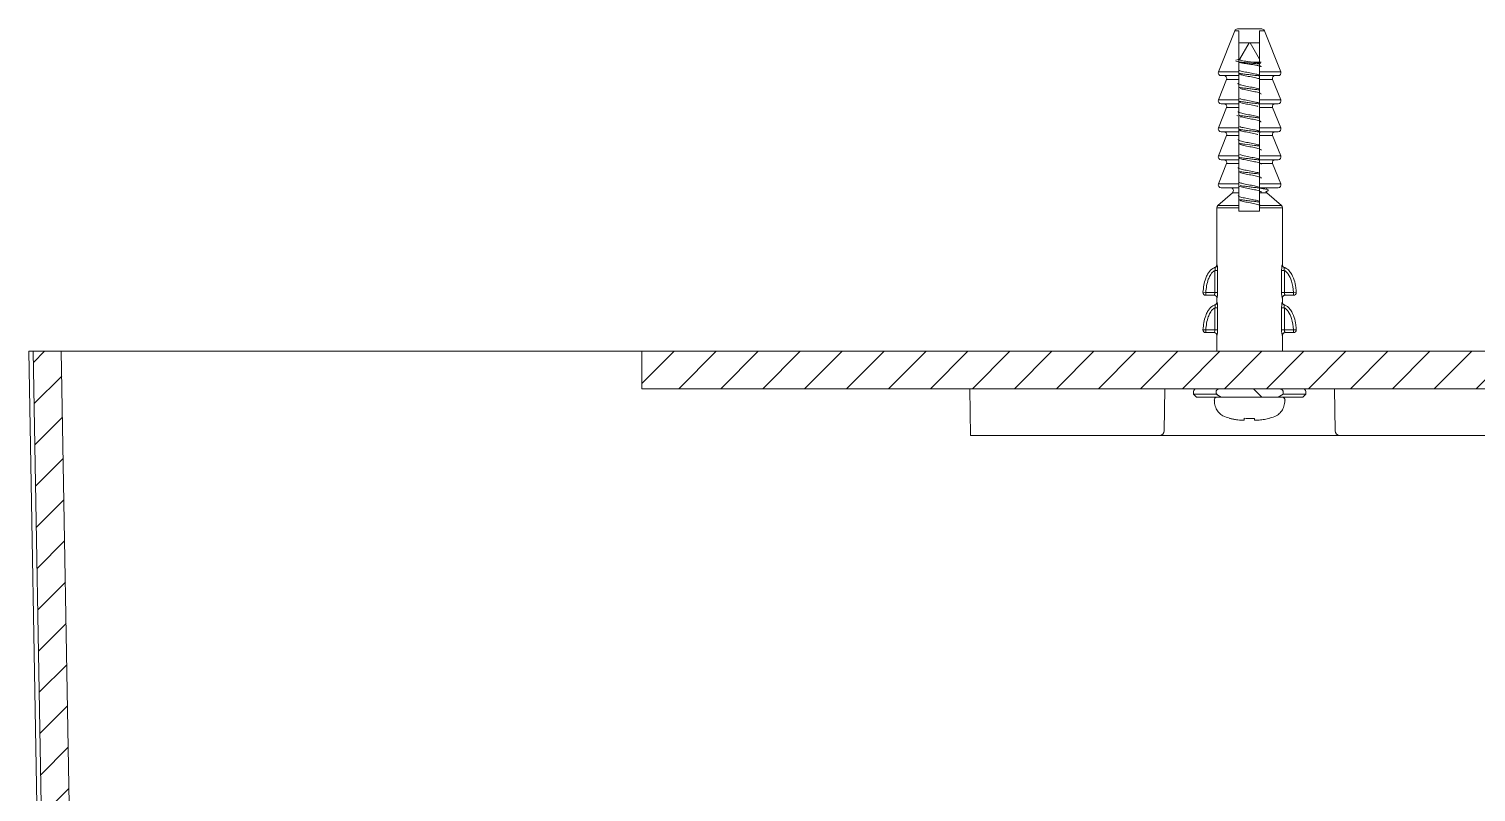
# Model space of a CAD drawing. Extents: x 14808 to 20058, y -13198 to -11680.
# Drawn here: x 15738.8 to 15816.2, y -12165.2 to -12124.3 of the extents above; entities that cross this region are included whole.
import ezdxf

# ---------------------------------------------------------------- set-up
doc = ezdxf.new("R2010")
doc.units = 0
doc.header["$LTSCALE"] = 7
doc.header["$MEASUREMENT"] = 0
doc.layers.get('0').update_dxf_attribs({"color": 2, "linetype": 'CONTINUOUS'})
doc.layers.add('DWG', color=7, linetype='CONTINUOUS')
pattern_1 = [(45, (16191.9034, -11909.3088), (-1.122532, 1.122532), [])]

msp = doc.modelspace()

# ---------------------------------------------------------------- hatches: boundary and pattern name
at = {"linetype": 'Continuous', "lineweight": 0}
h = msp.add_hatch(dxfattribs=at)
h.set_pattern_fill('ANSI31', color=2, scale=0.5, style=0)
h.set_pattern_definition(pattern_1)
edge = h.paths.add_edge_path(flags=0)
edge.add_line((15741.646, -12205.576), (15740.529, -12141.568))
edge.add_line((15740.529, -12141.568), (15739.029, -12141.568))
edge.add_line((15739.029, -12141.568), (15740.19, -12208.068))
edge.add_line((15740.19, -12208.068), (15742.142, -12208.068))
edge.add_line((15742.142, -12208.068), (15742.165, -12206.768))
edge.add_line((15742.165, -12206.768), (15743.167, -12206.768))
edge.add_line((15743.167, -12206.768), (15743.18, -12206.068))
edge.add_line((15743.18, -12206.068), (15742.146, -12206.068))
edge.add_ellipse((15742.146, -12205.568), major_axis=(0.5, 0), ratio=0.999976, start_angle=180.99998, end_angle=270, ccw=False)
h = msp.add_hatch(dxfattribs=at)
h.set_pattern_fill('ANSI31', color=2, scale=0.5, style=0)
h.set_pattern_definition(pattern_1)
h.paths.add_polyline_path([(16011.582, -12141.568), (15771.582, -12141.568), (15771.582, -12143.568), (16011.582, -12143.568)], flags=0)
h = msp.add_hatch(dxfattribs=at)
h.set_pattern_fill('ANSI31', scale=0.5, angle=90, style=0)
h.set_pattern_definition([(135, (16191.9034, -11909.3088), (-1.122532, -1.122532), [])])
edge = h.paths.add_edge_path(flags=0)
edge.add_spline(control_points=[(15802.29, -12143.868), (15802.377, -12143.92), (15802.465, -12143.97), (15802.555, -12144.018)], knot_values=[0.011316, 0.011316, 0.011316, 0.011316, 0.011926, 0.011926, 0.011926, 0.011926], weights=[1, 1, 1, 1], degree=3, periodic=0)
edge.add_line((15802.555, -12144.018), (15805.608, -12144.018))
edge.add_spline(control_points=[(15805.608, -12144.018), (15805.698, -12143.97), (15805.786, -12143.92), (15805.873, -12143.868)], knot_values=[0.018315, 0.018315, 0.018315, 0.018315, 0.018918, 0.018918, 0.018918, 0.018918], weights=[1, 1, 1, 1], degree=3, periodic=0)
edge.add_line((15805.873, -12143.868), (15805.873, -12143.718))
edge.add_spline(control_points=[(15805.873, -12143.718), (15805.873, -12143.711), (15805.872, -12143.704), (15805.871, -12143.698), (15805.868, -12143.687), (15805.864, -12143.676), (15805.858, -12143.666), (15805.851, -12143.655), (15805.841, -12143.644), (15805.831, -12143.635), (15805.814, -12143.62), (15805.794, -12143.608), (15805.773, -12143.599), (15805.747, -12143.587), (15805.719, -12143.579), (15805.691, -12143.574), (15805.664, -12143.57), (15805.636, -12143.568), (15805.608, -12143.568)], knot_values=[0.001395, 0.001395, 0.001395, 0.001395, 0.001435, 0.001435, 0.001435, 0.001504, 0.001504, 0.001504, 0.001588, 0.001588, 0.001588, 0.001728, 0.001728, 0.001728, 0.001901, 0.001901, 0.001901, 0.00207, 0.00207, 0.00207, 0.00207], weights=[1, 1, 1, 1, 1, 1, 1, 1, 1, 1, 1, 1, 1, 1, 1, 1, 1, 1, 1], degree=3, periodic=0)
edge.add_line((15805.608, -12143.568), (15802.555, -12143.568))
edge.add_spline(control_points=[(15802.555, -12143.568), (15802.523, -12143.568), (15802.492, -12143.57), (15802.461, -12143.577), (15802.429, -12143.583), (15802.397, -12143.594), (15802.368, -12143.61), (15802.349, -12143.62), (15802.331, -12143.633), (15802.317, -12143.65), (15802.314, -12143.654), (15802.311, -12143.658), (15802.307, -12143.663), (15802.302, -12143.672), (15802.297, -12143.681), (15802.294, -12143.691), (15802.292, -12143.699), (15802.29, -12143.708), (15802.29, -12143.718)], knot_values=[0.002302, 0.002302, 0.002302, 0.002302, 0.002495, 0.002495, 0.002495, 0.002697, 0.002697, 0.002697, 0.002829, 0.002829, 0.002829, 0.002863, 0.002863, 0.002863, 0.002924, 0.002924, 0.002924, 0.002979, 0.002979, 0.002979, 0.002979], weights=[1, 1, 1, 1, 1, 1, 1, 1, 1, 1, 1, 1, 1, 1, 1, 1, 1, 1, 1], degree=3, periodic=0)
edge.add_line((15802.29, -12143.718), (15802.29, -12143.868))

# ---------------------------------------------------------------- linework, layer by layer
at = {"color": 7, "linetype": 'Continuous', "lineweight": 15}
for p, q in [((15803.294, -12124.412), (15802.414, -12126.612)), ((15803.513, -12124.412), (15803.294, -12124.412)), ((15803.433, -12124.318), (15803.513, -12124.318)), ((15804.614, -12124.318), (15803.513, -12124.318)), ((15804.614, -12124.318), (15804.73, -12124.318)), ((15804.869, -12124.412), (15804.614, -12124.412)), ((15805.749, -12126.612), (15804.869, -12124.412)), ((15804.614, -12125.068), (15803.513, -12125.068)), ((15804.053, -12125.068), (15803.543, -12125.95)), ((15804.614, -12125.939), (15804.11, -12125.068)), ((15803.54, -12125.938), (15803.353, -12125.992)), ((15804.707, -12126.1), (15804.259, -12126.1)), ((15802.414, -12126.612), (15803.513, -12126.612)), ((15802.849, -12127.023), (15802.414, -12128.112)), ((15803.513, -12126.818), (15802.553, -12126.818)), ((15803.513, -12127.023), (15802.849, -12127.023)), ((15803.513, -12126.736), (15803.581, -12126.758)), ((15803.513, -12127.023), (15803.513, -12128.112)), ((15804.614, -12126.788), (15804.578, -12126.776)), ((15804.614, -12126.612), (15805.749, -12126.612)), ((15805.61, -12126.818), (15804.614, -12126.818)), ((15804.614, -12128.112), (15804.614, -12127.023)), ((15805.314, -12127.023), (15804.614, -12127.023)), ((15805.749, -12128.112), (15805.314, -12127.023)), ((15802.414, -12128.112), (15803.513, -12128.112)), ((15802.849, -12128.523), (15802.414, -12129.612)), ((15803.513, -12128.318), (15802.553, -12128.318)), ((15803.513, -12128.523), (15802.849, -12128.523)), ((15803.513, -12128.236), (15803.57, -12128.254)), ((15803.513, -12128.523), (15803.513, -12129.612)), ((15804.44, -12128.242), (15804.584, -12128.282)), ((15804.614, -12128.288), (15804.573, -12128.275)), ((15804.614, -12128.112), (15805.749, -12128.112)), ((15805.61, -12128.318), (15804.614, -12128.318)), ((15804.614, -12129.612), (15804.614, -12128.523)), ((15805.314, -12128.523), (15804.614, -12128.523)), ((15805.749, -12129.612), (15805.314, -12128.523)), ((15803.397, -12128.949), (15803.457, -12128.968)), ((15802.414, -12129.612), (15803.513, -12129.612)), ((15802.849, -12130.023), (15802.414, -12131.112)), ((15803.513, -12129.818), (15802.553, -12129.818)), ((15803.513, -12130.023), (15802.849, -12130.023)), ((15803.513, -12129.736), (15803.56, -12129.751)), ((15803.513, -12130.023), (15803.513, -12131.112)), ((15804.461, -12129.745), (15804.568, -12129.779)), ((15804.614, -12129.788), (15804.573, -12129.775)), ((15804.614, -12129.612), (15805.749, -12129.612)), ((15805.61, -12129.818), (15804.614, -12129.818)), ((15804.614, -12131.112), (15804.614, -12130.023)), ((15805.314, -12130.023), (15804.614, -12130.023)), ((15805.749, -12131.112), (15805.314, -12130.023)), ((15802.414, -12131.112), (15803.513, -12131.112)), ((15802.849, -12131.523), (15802.414, -12132.612)), ((15803.513, -12131.318), (15802.553, -12131.318)), ((15803.513, -12131.523), (15802.849, -12131.523)), ((15803.513, -12131.236), (15803.558, -12131.25)), ((15803.513, -12131.523), (15803.513, -12132.612)), ((15804.507, -12131.257), (15804.566, -12131.278)), ((15804.614, -12131.288), (15804.58, -12131.277)), ((15804.614, -12131.112), (15805.749, -12131.112)), ((15805.61, -12131.318), (15804.614, -12131.318)), ((15804.614, -12132.612), (15804.614, -12131.523)), ((15805.314, -12131.523), (15804.614, -12131.523)), ((15805.749, -12132.612), (15805.314, -12131.523)), ((15803.162, -12133.08), (15802.382, -12133.773)), ((15802.414, -12132.612), (15803.513, -12132.612)), ((15803.513, -12132.818), (15802.553, -12132.818)), ((15803.513, -12133.08), (15803.162, -12133.08)), ((15803.513, -12132.736), (15803.561, -12132.751)), ((15804.614, -12132.788), (15804.59, -12132.78)), ((15804.614, -12132.612), (15805.749, -12132.612)), ((15805.61, -12132.818), (15804.614, -12132.818)), ((15804.614, -12133.773), (15804.614, -12133.08)), ((15805.001, -12133.08), (15804.614, -12133.08)), ((15804.982, -12132.901), (15804.88, -12132.87)), ((15804.96, -12133.016), (15804.995, -12133.005)), ((15805.781, -12133.773), (15805.001, -12133.08)), ((15802.332, -12133.885), (15802.332, -12136.939)), ((15803.513, -12133.885), (15802.332, -12133.885)), ((15802.382, -12133.773), (15803.513, -12133.773)), ((15803.513, -12133.885), (15803.513, -12134.068)), ((15803.513, -12134.068), (15804.614, -12134.068)), ((15804.614, -12133.773), (15805.781, -12133.773)), ((15804.614, -12134.068), (15804.614, -12133.885)), ((15805.832, -12133.885), (15804.614, -12133.885)), ((15805.832, -12136.939), (15805.832, -12133.885)), ((15802.224, -12137.083), (15802.225, -12137.083)), ((15805.829, -12136.938), (15805.83, -12136.939)), ((15805.935, -12137.082), (15805.939, -12137.083)), ((15802.224, -12137.243), (15802.371, -12137.243)), ((15802.224, -12138.418), (15802.224, -12137.243)), ((15802.371, -12137.243), (15802.371, -12138.418)), ((15805.792, -12138.418), (15805.792, -12137.243)), ((15805.939, -12137.243), (15805.792, -12137.243)), ((15805.939, -12137.243), (15805.939, -12138.418)), ((15801.586, -12138.41), (15801.735, -12138.418)), ((15801.735, -12138.418), (15802.224, -12138.418)), ((15801.735, -12138.568), (15801.735, -12138.418)), ((15802.184, -12138.568), (15801.735, -12138.568)), ((15802.224, -12138.418), (15802.371, -12138.418)), ((15802.332, -12138.718), (15802.332, -12138.939)), ((15802.334, -12138.718), (15802.332, -12138.718)), ((15805.939, -12138.418), (15805.792, -12138.418)), ((15805.832, -12138.718), (15805.829, -12138.718)), ((15805.832, -12138.939), (15805.832, -12138.718)), ((15805.939, -12138.418), (15806.428, -12138.418)), ((15806.428, -12138.568), (15805.979, -12138.568)), ((15806.428, -12138.418), (15806.577, -12138.41)), ((15806.428, -12138.418), (15806.428, -12138.568)), ((15802.224, -12139.243), (15802.371, -12139.243)), ((15802.224, -12140.418), (15802.224, -12139.243)), ((15802.371, -12139.243), (15802.371, -12140.418)), ((15805.792, -12140.418), (15805.792, -12139.243)), ((15805.939, -12139.243), (15805.792, -12139.243)), ((15805.829, -12138.938), (15805.83, -12138.939)), ((15805.939, -12139.243), (15805.939, -12140.418)), ((15801.586, -12140.41), (15801.735, -12140.418)), ((15801.735, -12140.418), (15802.224, -12140.418)), ((15801.735, -12140.568), (15801.735, -12140.418)), ((15802.184, -12140.568), (15801.735, -12140.568)), ((15802.224, -12140.418), (15802.371, -12140.418)), ((15802.332, -12140.718), (15802.332, -12141.568)), ((15802.334, -12140.718), (15802.332, -12140.718)), ((15805.939, -12140.418), (15805.792, -12140.418)), ((15805.832, -12140.718), (15805.829, -12140.718)), ((15805.832, -12141.568), (15805.832, -12140.718)), ((15805.939, -12140.418), (15806.428, -12140.418)), ((15806.428, -12140.568), (15805.979, -12140.568)), ((15806.428, -12140.418), (15806.577, -12140.41)), ((15806.428, -12140.418), (15806.428, -12140.568)), ((15739.029, -12141.568), (15738.797, -12141.568)), ((15738.797, -12141.568), (15738.797, -12141.568)), ((15739.029, -12141.568), (15740.529, -12141.568)), ((15771.582, -12141.568), (15771.582, -12143.568)), ((16011.582, -12143.568), (15771.582, -12143.568)), ((15789.117, -12143.568), (15789.16, -12146.068)), ((15799.547, -12143.568), (15799.507, -12145.822)), ((15801.082, -12143.718), (15801.082, -12143.868)), ((15801.082, -12143.868), (15801.232, -12144.018)), ((15801.082, -12143.868), (15802.29, -12143.868)), ((15802.555, -12144.018), (15801.232, -12144.018)), ((15802.29, -12143.718), (15802.29, -12143.868)), ((15802.555, -12144.018), (15802.29, -12143.868)), ((15802.555, -12143.568), (15805.608, -12143.568)), ((15802.555, -12144.018), (15805.608, -12144.018)), ((15805.873, -12143.868), (15805.608, -12144.018)), ((15806.932, -12144.018), (15805.608, -12144.018)), ((15805.873, -12143.868), (15805.873, -12143.718)), ((15805.873, -12143.868), (15807.082, -12143.868)), ((15806.932, -12144.018), (15807.082, -12143.868)), ((15807.082, -12143.868), (15807.082, -12143.718)), ((15808.656, -12145.822), (15808.616, -12143.568))]:
    msp.add_line(p, q, dxfattribs=at)
for centre, radius, start, end in [((15803.433, -12124.468), 0.15, 90, 158.19859), ((15804.73, -12124.468), 0.15, 21.80141, 90), ((15802.553, -12126.668), 0.15, 158.19859, 270), ((15802.71, -12126.968), 0.15, 338.19859, 90), ((15805.453, -12126.968), 0.15, 90, 201.80141), ((15805.61, -12126.668), 0.15, 270, 21.80141), ((15802.553, -12128.168), 0.15, 158.19859, 270), ((15802.71, -12128.468), 0.15, 338.19859, 90), ((15805.453, -12128.468), 0.15, 90, 201.80141), ((15805.61, -12128.168), 0.15, 270, 21.80141), ((15802.553, -12129.668), 0.15, 158.19859, 270), ((15802.71, -12129.968), 0.15, 338.19859, 90), ((15805.453, -12129.968), 0.15, 90, 201.80141), ((15805.61, -12129.668), 0.15, 270, 21.80141), ((15802.553, -12131.168), 0.15, 158.19859, 270), ((15802.71, -12131.468), 0.15, 338.19859, 90), ((15805.453, -12131.468), 0.15, 90, 201.80141), ((15805.61, -12131.168), 0.15, 270, 21.80141), ((15802.553, -12132.668), 0.15, 158.19859, 270), ((15803.062, -12132.968), 0.15, 311.63354, 90), ((15805.101, -12132.968), 0.15, 188.44298, 228.36646), ((15805.101, -12132.968), 0.15, 90, 151.83637), ((15805.61, -12132.668), 0.15, 270, 21.80141), ((15802.482, -12133.885), 0.15, 131.63354, 180), ((15805.682, -12133.885), 0.15, 0, 48.36646), ((15802.184, -12136.939), 0.15, 285.98288, 0.07773), ((15805.979, -12136.939), 0.15, 179.92227, 254.01712), ((15801.735, -12138.418), 0.15, 176.96974, 270), ((15802.182, -12138.718), 0.15, 0, 90), ((15802.184, -12138.717), 0.15, 359.96029, 89.96024), ((15805.979, -12138.717), 0.15, 90.03976, 180.03971), ((15805.982, -12138.718), 0.15, 90, 180), ((15806.428, -12138.418), 0.15, 270, 3.03026), ((15802.184, -12138.939), 0.15, 285.98288, 0.07773), ((15805.979, -12138.939), 0.15, 179.92227, 254.01712), ((15801.735, -12140.418), 0.15, 176.96974, 270), ((15802.182, -12140.718), 0.15, 0, 90), ((15802.184, -12140.717), 0.15, 359.96029, 89.96024), ((15805.979, -12140.717), 0.15, 90.03976, 180.03971), ((15805.982, -12140.718), 0.15, 90, 180), ((15806.428, -12140.418), 0.15, 270, 3.03026), ((15801.232, -12143.718), 0.15, 90, 180), ((15802.337, -12144.168), 0.15, 90, 184.37793), ((15805.826, -12144.168), 0.15, 355.62207, 90), ((15806.932, -12143.718), 0.15, 0, 90), ((15799.257, -12145.818), 0.25, 270, 359), ((15808.906, -12145.818), 0.25, 181, 270)]:
    msp.add_arc(centre, radius, start, end, dxfattribs=at)
for points, knots in [([(15803.513, -12124.412), (15803.513, -12124.731), (15803.513, -12125.371), (15803.513, -12126.116), (15803.513, -12126.529), (15803.513, -12126.612)], [0, 0, 0, 0, 0.443661, 0.88914, 1, 1, 1, 1]), ([(15804.614, -12126.612), (15804.614, -12126.407), (15804.614, -12125.999), (15804.614, -12125.427), (15804.614, -12124.895), (15804.614, -12124.573), (15804.614, -12124.412)], [0, 0, 0, 0, 0.275504, 0.551034, 0.775409, 1, 1, 1, 1]), ([(15804.614, -12126.195), (15804.55, -12126.188), (15804.393, -12126.171), (15804.081, -12126.143), (15803.756, -12126.112), (15803.484, -12126.081), (15803.391, -12126.06), (15803.346, -12126.05)], [0, 0, 0, 0, 0.150494, 0.371223, 0.587398, 0.799021, 1, 1, 1, 1]), ([(15804.704, -12126.349), (15804.704, -12126.345), (15804.705, -12126.337), (15804.685, -12126.323), (15804.648, -12126.308), (15804.593, -12126.292), (15804.524, -12126.276), (15804.442, -12126.26), (15804.35, -12126.245), (15804.249, -12126.229), (15804.144, -12126.214), (15804.037, -12126.198), (15803.932, -12126.182), (15803.83, -12126.167), (15803.736, -12126.151), (15803.652, -12126.135), (15803.574, -12126.118), (15803.536, -12126.107), (15803.515, -12126.1)], [0, 0, 0, 0, 0.03995, 0.102074, 0.165999, 0.228123, 0.292049, 0.354172, 0.418098, 0.480221, 0.544146, 0.606269, 0.670193, 0.732316, 0.796241, 0.858364, 0.922289, 1, 1, 1, 1]), ([(15803.547, -12125.952), (15803.544, -12125.954), (15803.529, -12125.965), (15803.562, -12125.984), (15803.646, -12126.011), (15803.79, -12126.037), (15803.971, -12126.063), (15804.136, -12126.084), (15804.23, -12126.096), (15804.259, -12126.1)], [0, 0, 0, 0, 0.036461, 0.204078, 0.376217, 0.552921, 0.734251, 0.920202, 1, 1, 1, 1]), ([(15804.259, -12126.1), (15804.32, -12126.107), (15804.415, -12126.118), (15804.52, -12126.133), (15804.589, -12126.144), (15804.636, -12126.153), (15804.653, -12126.159), (15804.659, -12126.161)], [0, 0, 0, 0, 0.350973, 0.537, 0.728422, 0.91445, 1, 1, 1, 1]), ([(15803.513, -12126.612), (15803.513, -12126.62), (15803.513, -12126.637), (15803.513, -12126.671), (15803.513, -12126.713), (15803.513, -12126.756), (15803.513, -12126.791), (15803.513, -12126.813), (15803.513, -12126.816), (15803.513, -12126.818)], [0, 0, 0, 0, 0.084724, 0.179843, 0.339851, 0.499733, 0.663165, 0.835664, 1, 1, 1, 1]), ([(15803.513, -12127.023), (15803.513, -12127.022), (15803.513, -12127.006), (15803.513, -12126.973), (15803.513, -12126.926), (15803.513, -12126.884), (15803.513, -12126.849), (15803.513, -12126.824), (15803.513, -12126.818), (15803.513, -12126.818), (15803.513, -12126.818)], [0, 0, 0, 0, 0.010378, 0.17498, 0.324274, 0.471755, 0.629142, 0.803258, 0.994183, 1, 1, 1, 1]), ([(15803.539, -12126.54), (15803.541, -12126.541), (15803.571, -12126.564), (15803.778, -12126.606), (15804.092, -12126.67), (15804.411, -12126.729), (15804.531, -12126.766), (15804.584, -12126.782)], [0, 0, 0, 0, 0.020742, 0.278544, 0.538271, 0.798795, 1, 1, 1, 1]), ([(15804.614, -12126.835), (15804.612, -12126.835), (15804.549, -12126.824), (15804.363, -12126.801), (15804.107, -12126.77), (15803.846, -12126.74), (15803.641, -12126.715), (15803.561, -12126.701), (15803.544, -12126.698)], [0, 0, 0, 0, 0.007895, 0.241404, 0.471611, 0.700417, 0.933944, 1, 1, 1, 1]), ([(15804.614, -12126.991), (15804.552, -12126.973), (15804.423, -12126.933), (15804.098, -12126.871), (15803.769, -12126.809), (15803.633, -12126.77), (15803.568, -12126.751)], [0, 0, 0, 0, 0.23865, 0.501874, 0.764291, 1, 1, 1, 1]), ([(15804.614, -12126.818), (15804.614, -12126.816), (15804.614, -12126.812), (15804.614, -12126.784), (15804.614, -12126.743), (15804.614, -12126.7), (15804.614, -12126.658), (15804.614, -12126.63), (15804.614, -12126.613), (15804.614, -12126.612)], [0, 0, 0, 0, 0.183485, 0.373192, 0.554244, 0.72489, 0.820724, 0.983017, 1, 1, 1, 1]), ([(15804.614, -12126.818), (15804.614, -12126.818), (15804.614, -12126.82), (15804.614, -12126.837), (15804.614, -12126.873), (15804.614, -12126.921), (15804.614, -12126.972), (15804.614, -12127.006), (15804.614, -12127.021), (15804.614, -12127.023)], [0, 0, 0, 0, 0.097273, 0.292654, 0.486369, 0.666656, 0.828898, 0.980059, 1, 1, 1, 1]), ([(15803.465, -12127.229), (15803.462, -12127.232), (15803.435, -12127.255), (15803.548, -12127.301), (15803.792, -12127.363), (15804.127, -12127.425), (15804.426, -12127.482), (15804.532, -12127.517), (15804.574, -12127.53)], [0, 0, 0, 0, 0.023506, 0.234433, 0.442929, 0.652293, 0.863303, 1, 1, 1, 1]), ([(15804.614, -12127.585), (15804.548, -12127.576), (15804.406, -12127.556), (15804.155, -12127.526), (15803.891, -12127.496), (15803.669, -12127.467), (15803.555, -12127.451), (15803.513, -12127.444)], [0, 0, 0, 0, 0.193285, 0.418489, 0.640203, 0.867168, 1, 1, 1, 1]), ([(15804.695, -12127.805), (15804.688, -12127.788), (15804.672, -12127.749), (15804.448, -12127.691), (15804.132, -12127.626), (15803.791, -12127.564), (15803.643, -12127.524), (15803.571, -12127.504)], [0, 0, 0, 0, 0.175066, 0.382298, 0.591979, 0.800024, 1, 1, 1, 1]), ([(15803.513, -12128.112), (15803.513, -12128.12), (15803.513, -12128.137), (15803.513, -12128.171), (15803.513, -12128.213), (15803.513, -12128.256), (15803.513, -12128.291), (15803.513, -12128.313), (15803.513, -12128.316), (15803.513, -12128.318)], [0, 0, 0, 0, 0.084724, 0.179843, 0.339851, 0.499733, 0.663165, 0.835664, 1, 1, 1, 1]), ([(15803.513, -12128.523), (15803.513, -12128.522), (15803.513, -12128.506), (15803.513, -12128.473), (15803.513, -12128.426), (15803.513, -12128.384), (15803.513, -12128.349), (15803.513, -12128.324), (15803.513, -12128.318), (15803.513, -12128.318), (15803.513, -12128.318)], [0, 0, 0, 0, 0.010378, 0.17498, 0.324274, 0.471755, 0.629142, 0.803258, 0.994183, 1, 1, 1, 1]), ([(15804.614, -12128.335), (15804.563, -12128.328), (15804.438, -12128.31), (15804.204, -12128.281), (15803.94, -12128.252), (15803.707, -12128.222), (15803.583, -12128.205), (15803.532, -12128.197)], [0, 0, 0, 0, 0.155705, 0.386208, 0.611819, 0.842605, 1, 1, 1, 1]), ([(15803.551, -12128.041), (15803.56, -12128.046), (15803.603, -12128.072), (15803.833, -12128.119), (15804.155, -12128.181), (15804.443, -12128.236), (15804.536, -12128.268), (15804.568, -12128.279)], [0, 0, 0, 0, 0.065239, 0.328309, 0.591598, 0.857732, 1, 1, 1, 1]), ([(15804.527, -12128.467), (15804.507, -12128.46), (15804.424, -12128.432), (15804.153, -12128.382), (15803.836, -12128.32), (15803.616, -12128.277), (15803.575, -12128.255), (15803.572, -12128.253)], [0, 0, 0, 0, 0.098016, 0.39443, 0.687676, 0.980677, 1, 1, 1, 1]), ([(15804.614, -12128.318), (15804.614, -12128.316), (15804.614, -12128.312), (15804.614, -12128.284), (15804.614, -12128.243), (15804.614, -12128.2), (15804.614, -12128.158), (15804.614, -12128.13), (15804.614, -12128.113), (15804.614, -12128.112)], [0, 0, 0, 0, 0.1834852, 0.3731921, 0.5542445, 0.7248902, 0.8207235, 0.9830171, 1, 1, 1, 1]), ([(15804.614, -12128.318), (15804.614, -12128.318), (15804.614, -12128.32), (15804.614, -12128.337), (15804.614, -12128.373), (15804.614, -12128.421), (15804.614, -12128.472), (15804.614, -12128.506), (15804.614, -12128.521), (15804.614, -12128.523)], [0, 0, 0, 0, 0.097273, 0.292654, 0.486369, 0.666656, 0.828898, 0.980059, 1, 1, 1, 1]), ([(15803.474, -12128.729), (15803.469, -12128.736), (15803.447, -12128.763), (15803.583, -12128.812), (15803.853, -12128.875), (15804.189, -12128.937), (15804.46, -12128.989), (15804.541, -12129.019), (15804.565, -12129.028)], [0, 0, 0, 0, 0.062598, 0.275154, 0.485695, 0.695712, 0.908217, 1, 1, 1, 1]), ([(15804.614, -12129.085), (15804.578, -12129.08), (15804.469, -12129.064), (15804.253, -12129.037), (15803.989, -12129.007), (15803.732, -12128.976), (15803.584, -12128.955), (15803.513, -12128.945)], [0, 0, 0, 0, 0.1113289, 0.3384196, 0.5602207, 0.7861037, 1, 1, 1, 1]), ([(15804.687, -12129.305), (15804.688, -12129.292), (15804.689, -12129.258), (15804.499, -12129.202), (15804.192, -12129.138), (15803.861, -12129.076), (15803.629, -12129.03), (15803.579, -12129.004), (15803.57, -12129)], [0, 0, 0, 0, 0.133943, 0.339193, 0.546245, 0.750871, 0.956008, 1, 1, 1, 1]), ([(15803.513, -12129.612), (15803.513, -12129.62), (15803.513, -12129.637), (15803.513, -12129.671), (15803.513, -12129.713), (15803.513, -12129.756), (15803.513, -12129.791), (15803.513, -12129.813), (15803.513, -12129.816), (15803.513, -12129.818)], [0, 0, 0, 0, 0.0847239, 0.1798428, 0.3398505, 0.4997332, 0.6631649, 0.8356635, 1, 1, 1, 1]), ([(15803.513, -12130.023), (15803.513, -12130.022), (15803.513, -12130.014), (15803.513, -12129.997), (15803.513, -12129.972), (15803.513, -12129.949), (15803.513, -12129.926), (15803.513, -12129.905), (15803.513, -12129.886), (15803.513, -12129.868), (15803.513, -12129.851), (15803.513, -12129.837), (15803.513, -12129.827), (15803.513, -12129.819), (15803.513, -12129.818), (15803.513, -12129.818), (15803.513, -12129.818)], [0, 0, 0, 0, 0.010344, 0.091305, 0.175119, 0.248693, 0.324464, 0.397257, 0.471916, 0.549649, 0.629237, 0.715223, 0.803289, 0.897499, 0.994202, 1, 1, 1, 1]), ([(15804.656, -12129.842), (15804.621, -12129.836), (15804.515, -12129.821), (15804.302, -12129.793), (15804.038, -12129.763), (15803.779, -12129.732), (15803.607, -12129.709), (15803.539, -12129.699), (15803.538, -12129.699)], [0, 0, 0, 0, 0.110515, 0.334343, 0.553306, 0.774491, 0.998288, 1, 1, 1, 1]), ([(15803.558, -12129.542), (15803.576, -12129.55), (15803.637, -12129.58), (15803.891, -12129.631), (15804.217, -12129.693), (15804.477, -12129.743), (15804.548, -12129.771), (15804.566, -12129.778)], [0, 0, 0, 0, 0.109779, 0.376314, 0.641308, 0.909214, 1, 1, 1, 1]), ([(15804.527, -12129.965), (15804.52, -12129.962), (15804.458, -12129.939), (15804.214, -12129.893), (15803.893, -12129.832), (15803.643, -12129.783), (15803.584, -12129.755), (15803.569, -12129.748)], [0, 0, 0, 0, 0.032672, 0.324358, 0.612873, 0.903066, 1, 1, 1, 1]), ([(15804.614, -12129.818), (15804.614, -12129.816), (15804.614, -12129.812), (15804.614, -12129.784), (15804.614, -12129.743), (15804.614, -12129.7), (15804.614, -12129.658), (15804.614, -12129.63), (15804.614, -12129.613), (15804.614, -12129.612)], [0, 0, 0, 0, 0.183485, 0.373192, 0.554244, 0.72489, 0.820724, 0.983017, 1, 1, 1, 1]), ([(15804.614, -12129.818), (15804.614, -12129.818), (15804.614, -12129.82), (15804.614, -12129.837), (15804.614, -12129.873), (15804.614, -12129.921), (15804.614, -12129.972), (15804.614, -12130.006), (15804.614, -12130.021), (15804.614, -12130.023)], [0, 0, 0, 0, 0.097273, 0.292654, 0.486369, 0.666656, 0.828898, 0.980059, 1, 1, 1, 1]), ([(15803.478, -12130.23), (15803.474, -12130.24), (15803.461, -12130.27), (15803.624, -12130.323), (15803.915, -12130.387), (15804.249, -12130.449), (15804.495, -12130.496), (15804.557, -12130.523), (15804.569, -12130.528)], [0, 0, 0, 0, 0.1022861, 0.3137654, 0.5252448, 0.7348186, 0.9461276, 1, 1, 1, 1]), ([(15804.614, -12130.585), (15804.606, -12130.584), (15804.53, -12130.573), (15804.267, -12130.538), (15803.908, -12130.498), (15803.627, -12130.462), (15803.535, -12130.448), (15803.513, -12130.444)], [0, 0, 0, 0, 0.024012, 0.25222, 0.6969, 0.925112, 1, 1, 1, 1]), ([(15804.685, -12130.806), (15804.69, -12130.796), (15804.704, -12130.766), (15804.545, -12130.713), (15804.256, -12130.65), (15803.919, -12130.588), (15803.658, -12130.536), (15803.588, -12130.505), (15803.567, -12130.496)], [0, 0, 0, 0, 0.0938994, 0.2981704, 0.5021168, 0.7043885, 0.9084993, 1, 1, 1, 1]), ([(15803.475, -12131.73), (15803.475, -12131.744), (15803.476, -12131.779), (15803.669, -12131.834), (15803.979, -12131.899), (15804.307, -12131.961), (15804.53, -12132.004), (15804.575, -12132.026), (15804.577, -12132.028)], [0, 0, 0, 0, 0.142502, 0.3530748, 0.5656623, 0.7757772, 0.9862421, 1, 1, 1, 1]), ([(15804.614, -12131.335), (15804.542, -12131.325), (15804.394, -12131.304), (15804.136, -12131.274), (15803.873, -12131.244), (15803.655, -12131.216), (15803.545, -12131.199), (15803.507, -12131.194)], [0, 0, 0, 0, 0.20711, 0.430656, 0.651429, 0.877276, 1, 1, 1, 1]), ([(15803.513, -12131.112), (15803.513, -12131.12), (15803.513, -12131.137), (15803.513, -12131.163), (15803.513, -12131.188), (15803.513, -12131.212), (15803.513, -12131.234), (15803.513, -12131.255), (15803.513, -12131.273), (15803.513, -12131.289), (15803.513, -12131.302), (15803.513, -12131.311), (15803.513, -12131.317), (15803.513, -12131.317), (15803.513, -12131.318)], [0, 0, 0, 0, 0.084503, 0.179374, 0.25829, 0.339544, 0.418449, 0.499553, 0.580261, 0.663078, 0.748276, 0.835667, 0.916975, 1, 1, 1, 1]), ([(15803.513, -12131.523), (15803.513, -12131.522), (15803.513, -12131.506), (15803.513, -12131.473), (15803.513, -12131.426), (15803.513, -12131.384), (15803.513, -12131.349), (15803.513, -12131.324), (15803.513, -12131.318), (15803.513, -12131.318), (15803.513, -12131.318)], [0, 0, 0, 0, 0.010378, 0.17498, 0.324274, 0.471755, 0.629142, 0.803258, 0.994183, 1, 1, 1, 1]), ([(15803.556, -12131.041), (15803.587, -12131.054), (15803.67, -12131.087), (15803.952, -12131.143), (15804.277, -12131.205), (15804.514, -12131.25), (15804.567, -12131.275), (15804.575, -12131.279)], [0, 0, 0, 0, 0.15846, 0.424907, 0.688355, 0.953117, 1, 1, 1, 1]), ([(15804.687, -12131.556), (15804.692, -12131.548), (15804.711, -12131.52), (15804.565, -12131.469), (15804.287, -12131.406), (15803.95, -12131.344), (15803.675, -12131.29), (15803.595, -12131.257), (15803.567, -12131.246)], [0, 0, 0, 0, 0.074779, 0.279816, 0.48346, 0.686094, 0.891034, 1, 1, 1, 1]), ([(15804.614, -12131.318), (15804.614, -12131.316), (15804.614, -12131.312), (15804.614, -12131.284), (15804.614, -12131.243), (15804.614, -12131.2), (15804.614, -12131.158), (15804.614, -12131.13), (15804.614, -12131.113), (15804.614, -12131.112)], [0, 0, 0, 0, 0.183485, 0.373192, 0.554244, 0.72489, 0.820724, 0.983017, 1, 1, 1, 1]), ([(15804.614, -12131.318), (15804.614, -12131.318), (15804.614, -12131.32), (15804.614, -12131.337), (15804.614, -12131.373), (15804.614, -12131.421), (15804.614, -12131.472), (15804.614, -12131.506), (15804.614, -12131.521), (15804.614, -12131.523)], [0, 0, 0, 0, 0.0972729, 0.2926542, 0.4863691, 0.6666558, 0.8288978, 0.9800586, 1, 1, 1, 1]), ([(15804.614, -12132.085), (15804.558, -12132.077), (15804.426, -12132.059), (15804.186, -12132.029), (15803.922, -12132), (15803.688, -12131.97), (15803.564, -12131.952), (15803.513, -12131.944)], [0, 0, 0, 0, 0.167987, 0.393701, 0.615013, 0.841562, 1, 1, 1, 1]), ([(15804.689, -12132.306), (15804.694, -12132.3), (15804.718, -12132.273), (15804.585, -12132.224), (15804.318, -12132.162), (15803.981, -12132.1), (15803.693, -12132.043), (15803.601, -12132.009), (15803.566, -12131.996)], [0, 0, 0, 0, 0.055728, 0.261145, 0.464479, 0.667476, 0.872861, 1, 1, 1, 1]), ([(15803.467, -12133.23), (15803.475, -12133.248), (15803.493, -12133.287), (15803.721, -12133.346), (15804.039, -12133.41), (15804.38, -12133.473), (15804.526, -12133.513), (15804.598, -12133.533)], [0, 0, 0, 0, 0.178773, 0.384603, 0.592834, 0.79965, 1, 1, 1, 1]), ([(15803.513, -12132.612), (15803.513, -12132.62), (15803.513, -12132.637), (15803.513, -12132.671), (15803.513, -12132.713), (15803.513, -12132.756), (15803.513, -12132.791), (15803.513, -12132.813), (15803.513, -12132.816), (15803.513, -12132.818)], [0, 0, 0, 0, 0.084724, 0.179843, 0.339851, 0.499733, 0.663165, 0.835664, 1, 1, 1, 1]), ([(15803.513, -12133.08), (15803.513, -12133.072), (15803.513, -12133.055), (15803.513, -12133.02), (15803.513, -12132.979), (15803.513, -12132.938), (15803.513, -12132.898), (15803.513, -12132.858), (15803.513, -12132.828), (15803.513, -12132.818), (15803.513, -12132.818), (15803.513, -12132.818)], [0, 0, 0, 0, 0.0917137, 0.209724, 0.3099809, 0.4104621, 0.5068918, 0.6386949, 0.8054963, 0.9743911, 1, 1, 1, 1]), ([(15803.513, -12133.08), (15803.513, -12133.204), (15803.513, -12133.427), (15803.513, -12133.666), (15803.513, -12133.773)], [0, 0, 0, 0, 0.555879, 1, 1, 1, 1]), ([(15803.538, -12132.538), (15803.589, -12132.555), (15803.699, -12132.593), (15804.01, -12132.655), (15804.353, -12132.717), (15804.509, -12132.758), (15804.587, -12132.779)], [0, 0, 0, 0, 0.219033, 0.481272, 0.740852, 1, 1, 1, 1]), ([(15804.694, -12133.056), (15804.698, -12133.052), (15804.724, -12133.027), (15804.603, -12132.98), (15804.348, -12132.918), (15804.012, -12132.856), (15803.711, -12132.797), (15803.607, -12132.761), (15803.564, -12132.746)], [0, 0, 0, 0, 0.036851, 0.242276, 0.445312, 0.648685, 0.854142, 1, 1, 1, 1]), ([(15804.973, -12132.901), (15804.948, -12132.894), (15804.885, -12132.876), (15804.717, -12132.85), (15804.492, -12132.818), (15804.236, -12132.785), (15803.971, -12132.755), (15803.742, -12132.727), (15803.62, -12132.71), (15803.574, -12132.703)], [0, 0, 0, 0, 0.10533, 0.262554, 0.422905, 0.583796, 0.740996, 0.901425, 1, 1, 1, 1]), ([(15804.614, -12132.818), (15804.614, -12132.816), (15804.614, -12132.812), (15804.614, -12132.784), (15804.614, -12132.743), (15804.614, -12132.7), (15804.614, -12132.658), (15804.614, -12132.63), (15804.614, -12132.613), (15804.614, -12132.612)], [0, 0, 0, 0, 0.183485, 0.373192, 0.554244, 0.72489, 0.820724, 0.983017, 1, 1, 1, 1]), ([(15804.614, -12132.818), (15804.614, -12132.818), (15804.614, -12132.818), (15804.614, -12132.826), (15804.614, -12132.857), (15804.614, -12132.9), (15804.614, -12132.943), (15804.614, -12132.986), (15804.614, -12133.026), (15804.614, -12133.058), (15804.614, -12133.073), (15804.614, -12133.08)], [0, 0, 0, 0, 0.0099864, 0.1800781, 0.3590815, 0.4895298, 0.5995323, 0.7099066, 0.8120943, 0.9206362, 1, 1, 1, 1]), ([(15804.994, -12133.005), (15805.023, -12132.995), (15805.082, -12132.974), (15805.09, -12132.944), (15805.041, -12132.923), (15805.017, -12132.912)], [0, 0, 0, 0, 0.327418, 0.660515, 1, 1, 1, 1]), ([(15804.614, -12133.585), (15804.587, -12133.582), (15804.488, -12133.567), (15804.284, -12133.541), (15804.019, -12133.511), (15803.761, -12133.479), (15803.587, -12133.456), (15803.517, -12133.445), (15803.513, -12133.445)], [0, 0, 0, 0, 0.08467, 0.312013, 0.534186, 0.759397, 0.986696, 1, 1, 1, 1]), ([(15803.513, -12133.773), (15803.513, -12133.786), (15803.513, -12133.806), (15803.513, -12133.846), (15803.513, -12133.871), (15803.513, -12133.885)], [0, 0, 0, 0, 0.417135, 0.671648, 1, 1, 1, 1]), ([(15804.681, -12133.784), (15804.663, -12133.768), (15804.621, -12133.731), (15804.372, -12133.674), (15804.045, -12133.611), (15803.729, -12133.551), (15803.612, -12133.513), (15803.56, -12133.497)], [0, 0, 0, 0, 0.166163, 0.383832, 0.602588, 0.822839, 1, 1, 1, 1]), ([(15804.614, -12133.885), (15804.614, -12133.879), (15804.614, -12133.864), (15804.614, -12133.833), (15804.614, -12133.799), (15804.614, -12133.78), (15804.614, -12133.773)], [0, 0, 0, 0, 0.143051, 0.35299, 0.744782, 1, 1, 1, 1]), ([(15801.586, -12138.41), (15801.616, -12138.155), (15801.655, -12137.817), (15801.844, -12137.406), (15801.994, -12137.206), (15802.148, -12137.108), (15802.209, -12137.088), (15802.225, -12137.083)], [0, 0, 0, 0, 0.493059, 0.6523984, 0.8746083, 0.9665434, 1, 1, 1, 1]), ([(15802.224, -12137.083), (15802.225, -12137.083), (15802.227, -12137.082), (15802.228, -12137.082), (15802.229, -12137.082)], [0, 0, 0, 0, 0.536536, 1, 1, 1, 1]), ([(15802.224, -12137.243), (15802.225, -12137.241), (15802.231, -12137.223), (15802.236, -12137.198), (15802.239, -12137.16), (15802.238, -12137.135), (15802.235, -12137.108), (15802.23, -12137.087), (15802.227, -12137.084), (15802.225, -12137.083)], [0, 0, 0, 0, 0.027434, 0.231118, 0.301702, 0.519144, 0.581325, 0.782015, 1, 1, 1, 1]), ([(15802.331, -12136.939), (15802.33, -12136.953), (15802.328, -12136.981), (15802.311, -12137.017), (15802.291, -12137.043), (15802.27, -12137.061), (15802.252, -12137.072), (15802.239, -12137.078), (15802.231, -12137.081), (15802.227, -12137.082), (15802.226, -12137.082), (15802.225, -12137.083), (15802.225, -12137.083), (15802.225, -12137.083), (15802.225, -12137.083)], [0, 0, 0, 0, 0.2209218, 0.4165585, 0.5820021, 0.7193033, 0.8274096, 0.9041478, 0.9420192, 0.9550121, 0.9644627, 0.9759878, 0.9960769, 1, 1, 1, 1]), ([(15802.333, -12136.939), (15802.332, -12136.939), (15802.332, -12136.939), (15802.333, -12136.939), (15802.334, -12136.938)], [0, 0, 0, 0, 0.5312482, 1, 1, 1, 1]), ([(15802.334, -12136.938), (15802.334, -12136.938), (15802.336, -12136.938), (15802.341, -12136.951), (15802.35, -12136.99), (15802.358, -12137.042), (15802.368, -12137.119), (15802.37, -12137.198), (15802.371, -12137.243)], [0, 0, 0, 0, 0.017458, 0.217503, 0.421286, 0.48534, 0.710599, 1, 1, 1, 1]), ([(15805.792, -12137.243), (15805.792, -12137.24), (15805.792, -12137.204), (15805.795, -12137.135), (15805.803, -12137.051), (15805.814, -12136.986), (15805.824, -12136.945), (15805.827, -12136.94), (15805.829, -12136.938)], [0, 0, 0, 0, 0.016892, 0.235372, 0.450772, 0.624179, 0.82807, 1, 1, 1, 1]), ([(15805.938, -12137.083), (15805.938, -12137.083), (15805.939, -12137.083), (15805.939, -12137.083), (15805.94, -12137.083), (15805.937, -12137.082), (15805.935, -12137.082), (15805.931, -12137.08), (15805.922, -12137.077), (15805.903, -12137.068), (15805.876, -12137.048), (15805.847, -12137.011), (15805.831, -12136.972), (15805.833, -12136.946), (15805.834, -12136.939)], [0, 0, 0, 0, 0.11653, 0.228491, 0.311368, 0.322474, 0.330692, 0.341721, 0.378773, 0.432016, 0.565378, 0.724901, 0.927161, 1, 1, 1, 1]), ([(15805.938, -12137.083), (15805.936, -12137.084), (15805.934, -12137.085), (15805.929, -12137.106), (15805.925, -12137.139), (15805.924, -12137.186), (15805.934, -12137.223), (15805.939, -12137.243)], [0, 0, 0, 0, 0.173018, 0.375117, 0.543599, 0.7526, 1, 1, 1, 1]), ([(15805.938, -12137.083), (15805.948, -12137.086), (15806.01, -12137.105), (15806.137, -12137.183), (15806.325, -12137.403), (15806.471, -12137.74), (15806.553, -12138.102), (15806.57, -12138.321), (15806.577, -12138.41)], [0, 0, 0, 0, 0.020848, 0.125544, 0.284114, 0.573057, 0.828417, 1, 1, 1, 1]), ([(15802.224, -12137.243), (15802.198, -12137.258), (15802.089, -12137.321), (15801.971, -12137.492), (15801.799, -12137.862), (15801.763, -12138.177), (15801.735, -12138.418)], [0, 0, 0, 0, 0.068236, 0.2861976, 0.4555805, 1, 1, 1, 1]), ([(15806.428, -12138.418), (15806.405, -12138.21), (15806.367, -12137.869), (15806.198, -12137.491), (15806.049, -12137.307), (15805.965, -12137.258), (15805.939, -12137.243)], [0, 0, 0, 0, 0.472067, 0.778735, 0.931401, 1, 1, 1, 1]), ([(15802.184, -12138.568), (15802.186, -12138.566), (15802.191, -12138.563), (15802.203, -12138.537), (15802.215, -12138.499), (15802.223, -12138.457), (15802.224, -12138.429), (15802.224, -12138.418)], [0, 0, 0, 0, 0.213325, 0.428609, 0.646172, 0.861726, 1, 1, 1, 1]), ([(15802.371, -12138.418), (15802.37, -12138.44), (15802.37, -12138.495), (15802.363, -12138.579), (15802.352, -12138.655), (15802.34, -12138.707), (15802.336, -12138.714), (15802.334, -12138.718)], [0, 0, 0, 0, 0.145418, 0.368001, 0.585083, 0.794333, 1, 1, 1, 1]), ([(15805.829, -12138.718), (15805.828, -12138.716), (15805.824, -12138.712), (15805.815, -12138.674), (15805.803, -12138.605), (15805.794, -12138.517), (15805.793, -12138.451), (15805.792, -12138.418)], [0, 0, 0, 0, 0.141948, 0.3524597, 0.5653594, 0.7808906, 1, 1, 1, 1]), ([(15805.939, -12138.418), (15805.94, -12138.434), (15805.941, -12138.468), (15805.951, -12138.512), (15805.963, -12138.546), (15805.974, -12138.565), (15805.977, -12138.567), (15805.979, -12138.568)], [0, 0, 0, 0, 0.20883, 0.419792, 0.635224, 0.852795, 1, 1, 1, 1]), ([(15801.586, -12140.41), (15801.616, -12140.155), (15801.655, -12139.817), (15801.844, -12139.406), (15801.994, -12139.206), (15802.148, -12139.108), (15802.209, -12139.088), (15802.225, -12139.083)], [0, 0, 0, 0, 0.493059, 0.6523984, 0.8746083, 0.9665434, 1, 1, 1, 1]), ([(15802.224, -12139.243), (15802.198, -12139.258), (15802.089, -12139.321), (15801.971, -12139.492), (15801.799, -12139.862), (15801.763, -12140.177), (15801.735, -12140.418)], [0, 0, 0, 0, 0.068236, 0.286198, 0.45558, 1, 1, 1, 1]), ([(15802.225, -12139.083), (15802.225, -12139.083), (15802.223, -12139.083), (15802.224, -12139.083), (15802.225, -12139.083)], [0, 0, 0, 0, 0.234311, 1, 1, 1, 1]), ([(15802.224, -12139.243), (15802.225, -12139.241), (15802.231, -12139.223), (15802.236, -12139.198), (15802.239, -12139.16), (15802.238, -12139.135), (15802.235, -12139.108), (15802.23, -12139.087), (15802.227, -12139.084), (15802.225, -12139.083)], [0, 0, 0, 0, 0.027434, 0.231118, 0.301702, 0.519144, 0.581325, 0.782015, 1, 1, 1, 1]), ([(15802.329, -12138.939), (15802.33, -12138.947), (15802.331, -12138.969), (15802.32, -12139.001), (15802.301, -12139.031), (15802.281, -12139.052), (15802.263, -12139.066), (15802.249, -12139.073), (15802.242, -12139.076), (15802.238, -12139.078), (15802.234, -12139.08), (15802.231, -12139.081), (15802.231, -12139.081), (15802.231, -12139.081)], [0, 0, 0, 0, 0.09161, 0.24779, 0.379554, 0.490095, 0.578488, 0.637958, 0.674033, 0.710713, 0.767561, 0.887062, 1, 1, 1, 1]), ([(15802.333, -12138.939), (15802.332, -12138.939), (15802.332, -12138.939), (15802.333, -12138.939), (15802.334, -12138.938)], [0, 0, 0, 0, 0.531248, 1, 1, 1, 1]), ([(15802.334, -12138.938), (15802.334, -12138.938), (15802.336, -12138.938), (15802.341, -12138.951), (15802.35, -12138.99), (15802.358, -12139.042), (15802.368, -12139.119), (15802.37, -12139.198), (15802.371, -12139.243)], [0, 0, 0, 0, 0.017458, 0.217503, 0.421286, 0.48534, 0.710599, 1, 1, 1, 1]), ([(15805.792, -12139.243), (15805.792, -12139.24), (15805.792, -12139.204), (15805.795, -12139.135), (15805.803, -12139.051), (15805.814, -12138.986), (15805.824, -12138.945), (15805.827, -12138.94), (15805.829, -12138.938)], [0, 0, 0, 0, 0.016892, 0.235372, 0.450772, 0.624179, 0.82807, 1, 1, 1, 1]), ([(15805.932, -12139.081), (15805.932, -12139.081), (15805.933, -12139.081), (15805.931, -12139.08), (15805.924, -12139.078), (15805.917, -12139.075), (15805.903, -12139.068), (15805.875, -12139.049), (15805.848, -12139.012), (15805.831, -12138.971), (15805.833, -12138.946), (15805.834, -12138.939)], [0, 0, 0, 0, 0.010948, 0.219364, 0.281954, 0.327251, 0.37582, 0.4998, 0.714967, 0.914167, 1, 1, 1, 1]), ([(15805.938, -12139.083), (15805.936, -12139.084), (15805.934, -12139.085), (15805.929, -12139.106), (15805.925, -12139.139), (15805.924, -12139.186), (15805.934, -12139.223), (15805.939, -12139.243)], [0, 0, 0, 0, 0.173018, 0.375117, 0.543599, 0.7526, 1, 1, 1, 1]), ([(15805.938, -12139.083), (15805.948, -12139.086), (15806.01, -12139.105), (15806.137, -12139.183), (15806.325, -12139.403), (15806.471, -12139.74), (15806.553, -12140.102), (15806.57, -12140.321), (15806.577, -12140.41)], [0, 0, 0, 0, 0.020848, 0.125544, 0.284114, 0.573057, 0.828417, 1, 1, 1, 1]), ([(15806.428, -12140.418), (15806.405, -12140.21), (15806.367, -12139.869), (15806.198, -12139.491), (15806.049, -12139.307), (15805.965, -12139.258), (15805.939, -12139.243)], [0, 0, 0, 0, 0.472067, 0.778735, 0.931401, 1, 1, 1, 1]), ([(15802.184, -12140.568), (15802.186, -12140.566), (15802.191, -12140.563), (15802.203, -12140.537), (15802.215, -12140.499), (15802.223, -12140.457), (15802.224, -12140.429), (15802.224, -12140.418)], [0, 0, 0, 0, 0.213325, 0.428609, 0.646172, 0.861726, 1, 1, 1, 1]), ([(15802.371, -12140.418), (15802.37, -12140.44), (15802.37, -12140.495), (15802.363, -12140.579), (15802.352, -12140.655), (15802.34, -12140.707), (15802.336, -12140.714), (15802.334, -12140.718)], [0, 0, 0, 0, 0.145418, 0.368001, 0.585083, 0.794333, 1, 1, 1, 1]), ([(15805.829, -12140.718), (15805.828, -12140.716), (15805.824, -12140.712), (15805.815, -12140.674), (15805.803, -12140.605), (15805.794, -12140.517), (15805.793, -12140.451), (15805.792, -12140.418)], [0, 0, 0, 0, 0.141948, 0.35246, 0.565359, 0.780891, 1, 1, 1, 1]), ([(15805.939, -12140.418), (15805.94, -12140.434), (15805.941, -12140.468), (15805.951, -12140.512), (15805.963, -12140.546), (15805.974, -12140.565), (15805.977, -12140.567), (15805.979, -12140.568)], [0, 0, 0, 0, 0.20883, 0.419792, 0.635224, 0.852795, 1, 1, 1, 1]), ([(15802.29, -12143.718), (15802.291, -12143.708), (15802.293, -12143.689), (15802.304, -12143.667), (15802.327, -12143.637), (15802.376, -12143.6), (15802.459, -12143.572), (15802.523, -12143.569), (15802.555, -12143.568)], [0, 0, 0, 0, 0.082006, 0.174474, 0.224317, 0.419398, 0.716495, 1, 1, 1, 1]), ([(15805.608, -12143.568), (15805.636, -12143.569), (15805.692, -12143.571), (15805.769, -12143.593), (15805.826, -12143.627), (15805.858, -12143.663), (15805.871, -12143.693), (15805.872, -12143.711), (15805.873, -12143.718)], [0, 0, 0, 0, 0.24919, 0.506386, 0.712579, 0.838002, 0.940283, 1, 1, 1, 1]), ([(15802.196, -12144.179), (15802.199, -12144.24), (15802.207, -12144.397), (15802.285, -12144.635), (15802.438, -12144.863), (15802.679, -12145.059), (15802.89, -12145.108), (15803.014, -12145.137)], [0, 0, 0, 0, 0.131494, 0.342619, 0.533816, 0.726113, 1, 1, 1, 1]), ([(15805.149, -12145.137), (15805.273, -12145.108), (15805.485, -12145.059), (15805.725, -12144.863), (15805.878, -12144.635), (15805.956, -12144.398), (15805.964, -12144.241), (15805.967, -12144.181)], [0, 0, 0, 0, 0.274167, 0.466659, 0.658052, 0.869393, 1, 1, 1, 1]), ([(15803.007, -12145.153), (15803.067, -12145.168), (15803.187, -12145.198), (15803.368, -12145.226), (15803.488, -12145.238), (15803.547, -12145.243)], [0, 0, 0, 0, 0.33864, 0.67926, 1, 1, 1, 1]), ([(15803.007, -12145.161), (15803.007, -12145.161), (15803.007, -12145.162), (15803.007, -12145.157), (15803.007, -12145.153)], [0, 0, 0, 0, 0.314977, 1, 1, 1, 1]), ([(15803.547, -12145.243), (15803.575, -12145.245), (15803.631, -12145.25), (15803.706, -12145.252), (15803.762, -12145.252), (15803.792, -12145.249), (15803.796, -12145.245), (15803.797, -12145.244)], [0, 0, 0, 0, 0.2140724, 0.4281738, 0.6416548, 0.8548815, 1, 1, 1, 1]), ([(15803.797, -12145.151), (15803.858, -12145.155), (15803.981, -12145.162), (15804.164, -12145.163), (15804.286, -12145.156), (15804.347, -12145.153)], [0, 0, 0, 0, 0.334399, 0.669579, 1, 1, 1, 1]), ([(15803.797, -12145.244), (15803.797, -12145.235), (15803.797, -12145.218), (15803.797, -12145.174), (15803.797, -12145.151)], [0, 0, 0, 0, 0.498007, 1, 1, 1, 1]), ([(15804.347, -12145.153), (15804.347, -12145.168), (15804.347, -12145.198), (15804.347, -12145.226), (15804.347, -12145.238), (15804.347, -12145.243)], [0, 0, 0, 0, 0.3386398, 0.6792601, 1, 1, 1, 1]), ([(15804.347, -12145.243), (15804.35, -12145.245), (15804.355, -12145.25), (15804.398, -12145.252), (15804.461, -12145.252), (15804.531, -12145.249), (15804.578, -12145.245), (15804.597, -12145.244)], [0, 0, 0, 0, 0.214072, 0.428174, 0.641655, 0.854881, 1, 1, 1, 1]), ([(15804.597, -12145.244), (15804.691, -12145.235), (15804.88, -12145.218), (15805.064, -12145.174), (15805.157, -12145.151)], [0, 0, 0, 0, 0.498007, 1, 1, 1, 1]), ([(15805.157, -12145.151), (15805.157, -12145.155), (15805.157, -12145.162), (15805.157, -12145.161), (15805.157, -12145.161)], [0, 0, 0, 0, 0.645993, 1, 1, 1, 1])]:
    msp.add_open_spline(points, degree=3, knots=knots, dxfattribs=at)
at = {"layer": 'DWG', "color": 7, "linetype": 'Continuous', "lineweight": 15}
for p, q in [((15738.797, -12141.568), (15739.966, -12208.085)), ((15738.797, -12141.568), (15739.966, -12208.085)), ((15739.029, -12141.568), (15740.19, -12208.068)), ((15740.529, -12141.568), (15741.646, -12205.576)), ((15740.529, -12141.568), (15753.795, -12141.568)), ((15753.795, -12141.568), (15771.582, -12141.568)), ((15771.582, -12141.568), (16011.582, -12141.568)), ((15789.16, -12146.068), (15836.082, -12146.068))]:
    msp.add_line(p, q, dxfattribs=at)

doc.saveas('drawing.dxf')
